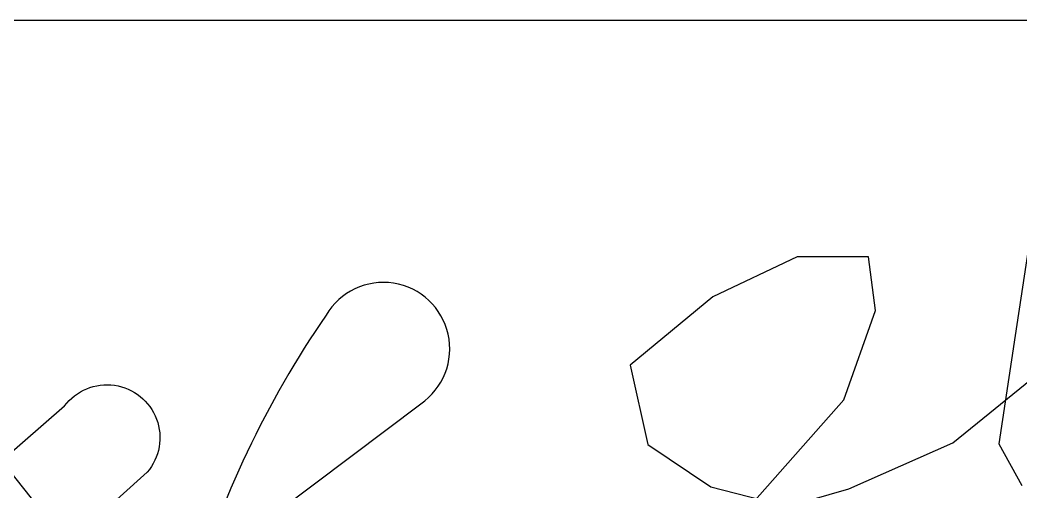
# Model space of a CAD drawing. Header units: millimetres. Extents: x 1321639 to 1366864, y -922319 to -736703.
# Drawn here: x 1352776 to 1353349, y -887647 to -887377 of the extents above; entities that cross this region are included whole.
import ezdxf

# ---------------------------------------------------------------- set-up
doc = ezdxf.new("R2010")
doc.units = ezdxf.units.MM

# ---------------------------------------------------------------- blocks, each defined once
blk = doc.blocks.new('dfvdvbvrtb')
at = {"lineweight": 25, "ltscale": 15}
blk.add_line((1504124.79, -143487.53), (1510617.08, -143487.53), dxfattribs=at)
at = {"color": 7, "lineweight": 30}
for points in [[(1508353.05, -143741.16), (1508413.52, -143817.29)], [(1508811.02, -143777.14), (1508865.9, -143715.1), (1508884.85, -143661.56), (1508880.8, -143629.42), (1508837.99, -143629.42), (1508787.48, -143653.25), (1508737.95, -143694.22), (1508748.6, -143741.75), (1508786.32, -143767.15), (1508832.15, -143778.87), (1508868.87, -143768.39), (1508931.21, -143740.74), (1509007.27, -143679.15)], [(1508991.53, -143525.18), (1508968.58, -143676.53), (1508958.76, -143741.3), (1508972.52, -143766.29)]]:
    blk.add_lwpolyline(points, dxfattribs=at)
for points in [[(1508464.32, -143829), (1508612.48, -143717.4, 1.24964), (1508555.83, -143664.3, 0.079258), (1508474.74, -143834.86)], [(1508361.37, -143751.64), (1508399.19, -143718.69, -1.034501), (1508448.62, -143758.38), (1508331.17, -143863.93)]]:
    blk.add_lwpolyline(points, format="xyb", dxfattribs=at)

msp = doc.modelspace()

# ---------------------------------------------------------------- block references
at = {"xscale": 0.9554694104179444, "yscale": 0.9554694104179444, "zscale": 0.9554694104179444}
msp.add_blockref('dfvdvbvrtb', (-88427.806, -750278.649), dxfattribs=at)

doc.saveas('drawing.dxf')
